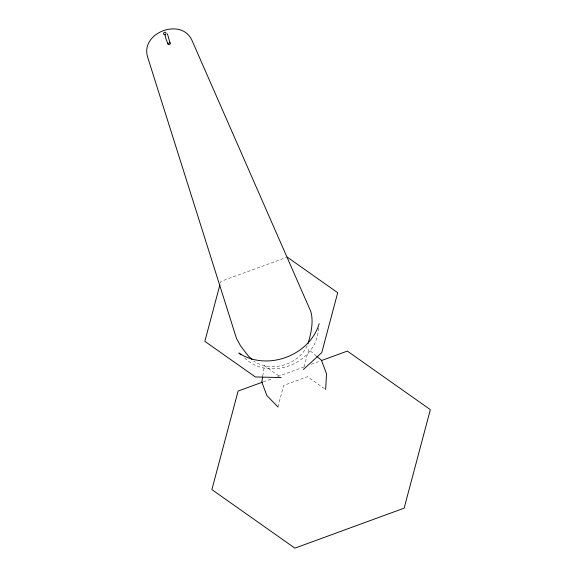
<?xml version="1.0" encoding="UTF-8"?>
<svg xmlns="http://www.w3.org/2000/svg" width="577" height="577" viewBox="0 0 577 577"><rect width="100%" height="100%" fill="white"/><g stroke="black" fill="none" stroke-linecap="round" stroke-linejoin="round"><path stroke-width="0.43" stroke-dasharray="2.88 2.16" d="M262.759 376.038L264.396 365.724L279.758 376.557M318.432 327.887C317.826 363.582 268.067 382.803 243.609 356.867M220.335 283.163L220.796 281.425L286.38 257.421M277.934 406.936L283.66 385.422L307.519 376.687L324.923 388.963M304.05 366.878L308.673 349.518L316.066 355.72M307.144 345.789C298.295 364.837 271.457 372.879 253.793 361.166M263.314 381.844L271.717 378.772M277.595 376.615L304.483 366.777M311.205 364.318L320.451 360.935"/><path stroke-width="0.87" d="M325.644 389.475L326.524 373.766L321.439 360.236L316.737 356.283M262.622 376.904L261.799 382.061L266.884 395.591L277.934 406.936M219.873 284.894L204.857 341.339L255.33 376.947L281.215 377.589M308.176 343.337C311.017 333.124 313.78 321.872 310.751 311.364L192.163 40.787C182.13 16.906 140.009 32.413 147.625 57.087L236.527 338.533L240.674 346.041L248.276 355.93L251.954 359.421M319.175 323.625C309.734 355.785 266.805 371.638 238.835 353.03L240.883 354.675M303.358 369.489L321.757 352.634L337.704 292.719L287.223 257.111M262.47 382.154L238.106 391.069L211.889 489.599L294.897 548.15L404.124 508.171L430.348 409.641L347.34 351.097L321.288 360.625M168.015 43.996L165.772 38.385L165.036 34.707M170.165 43.21L167.402 33.877M169.35 42.633A1.147 0.952 -20.6 0 1 170.121 43.881A1.147 0.952 -20.6 0 1 168.477 44.479A1.147 0.952 -20.6 0 1 168.275 43.03M165.289 34.642A1.291 1.219 -57.4 0 0 165.527 32.442A1.291 1.219 -57.4 0 0 163.558 33.43A1.291 1.219 -57.4 0 0 165.289 34.642"/></g></svg>
